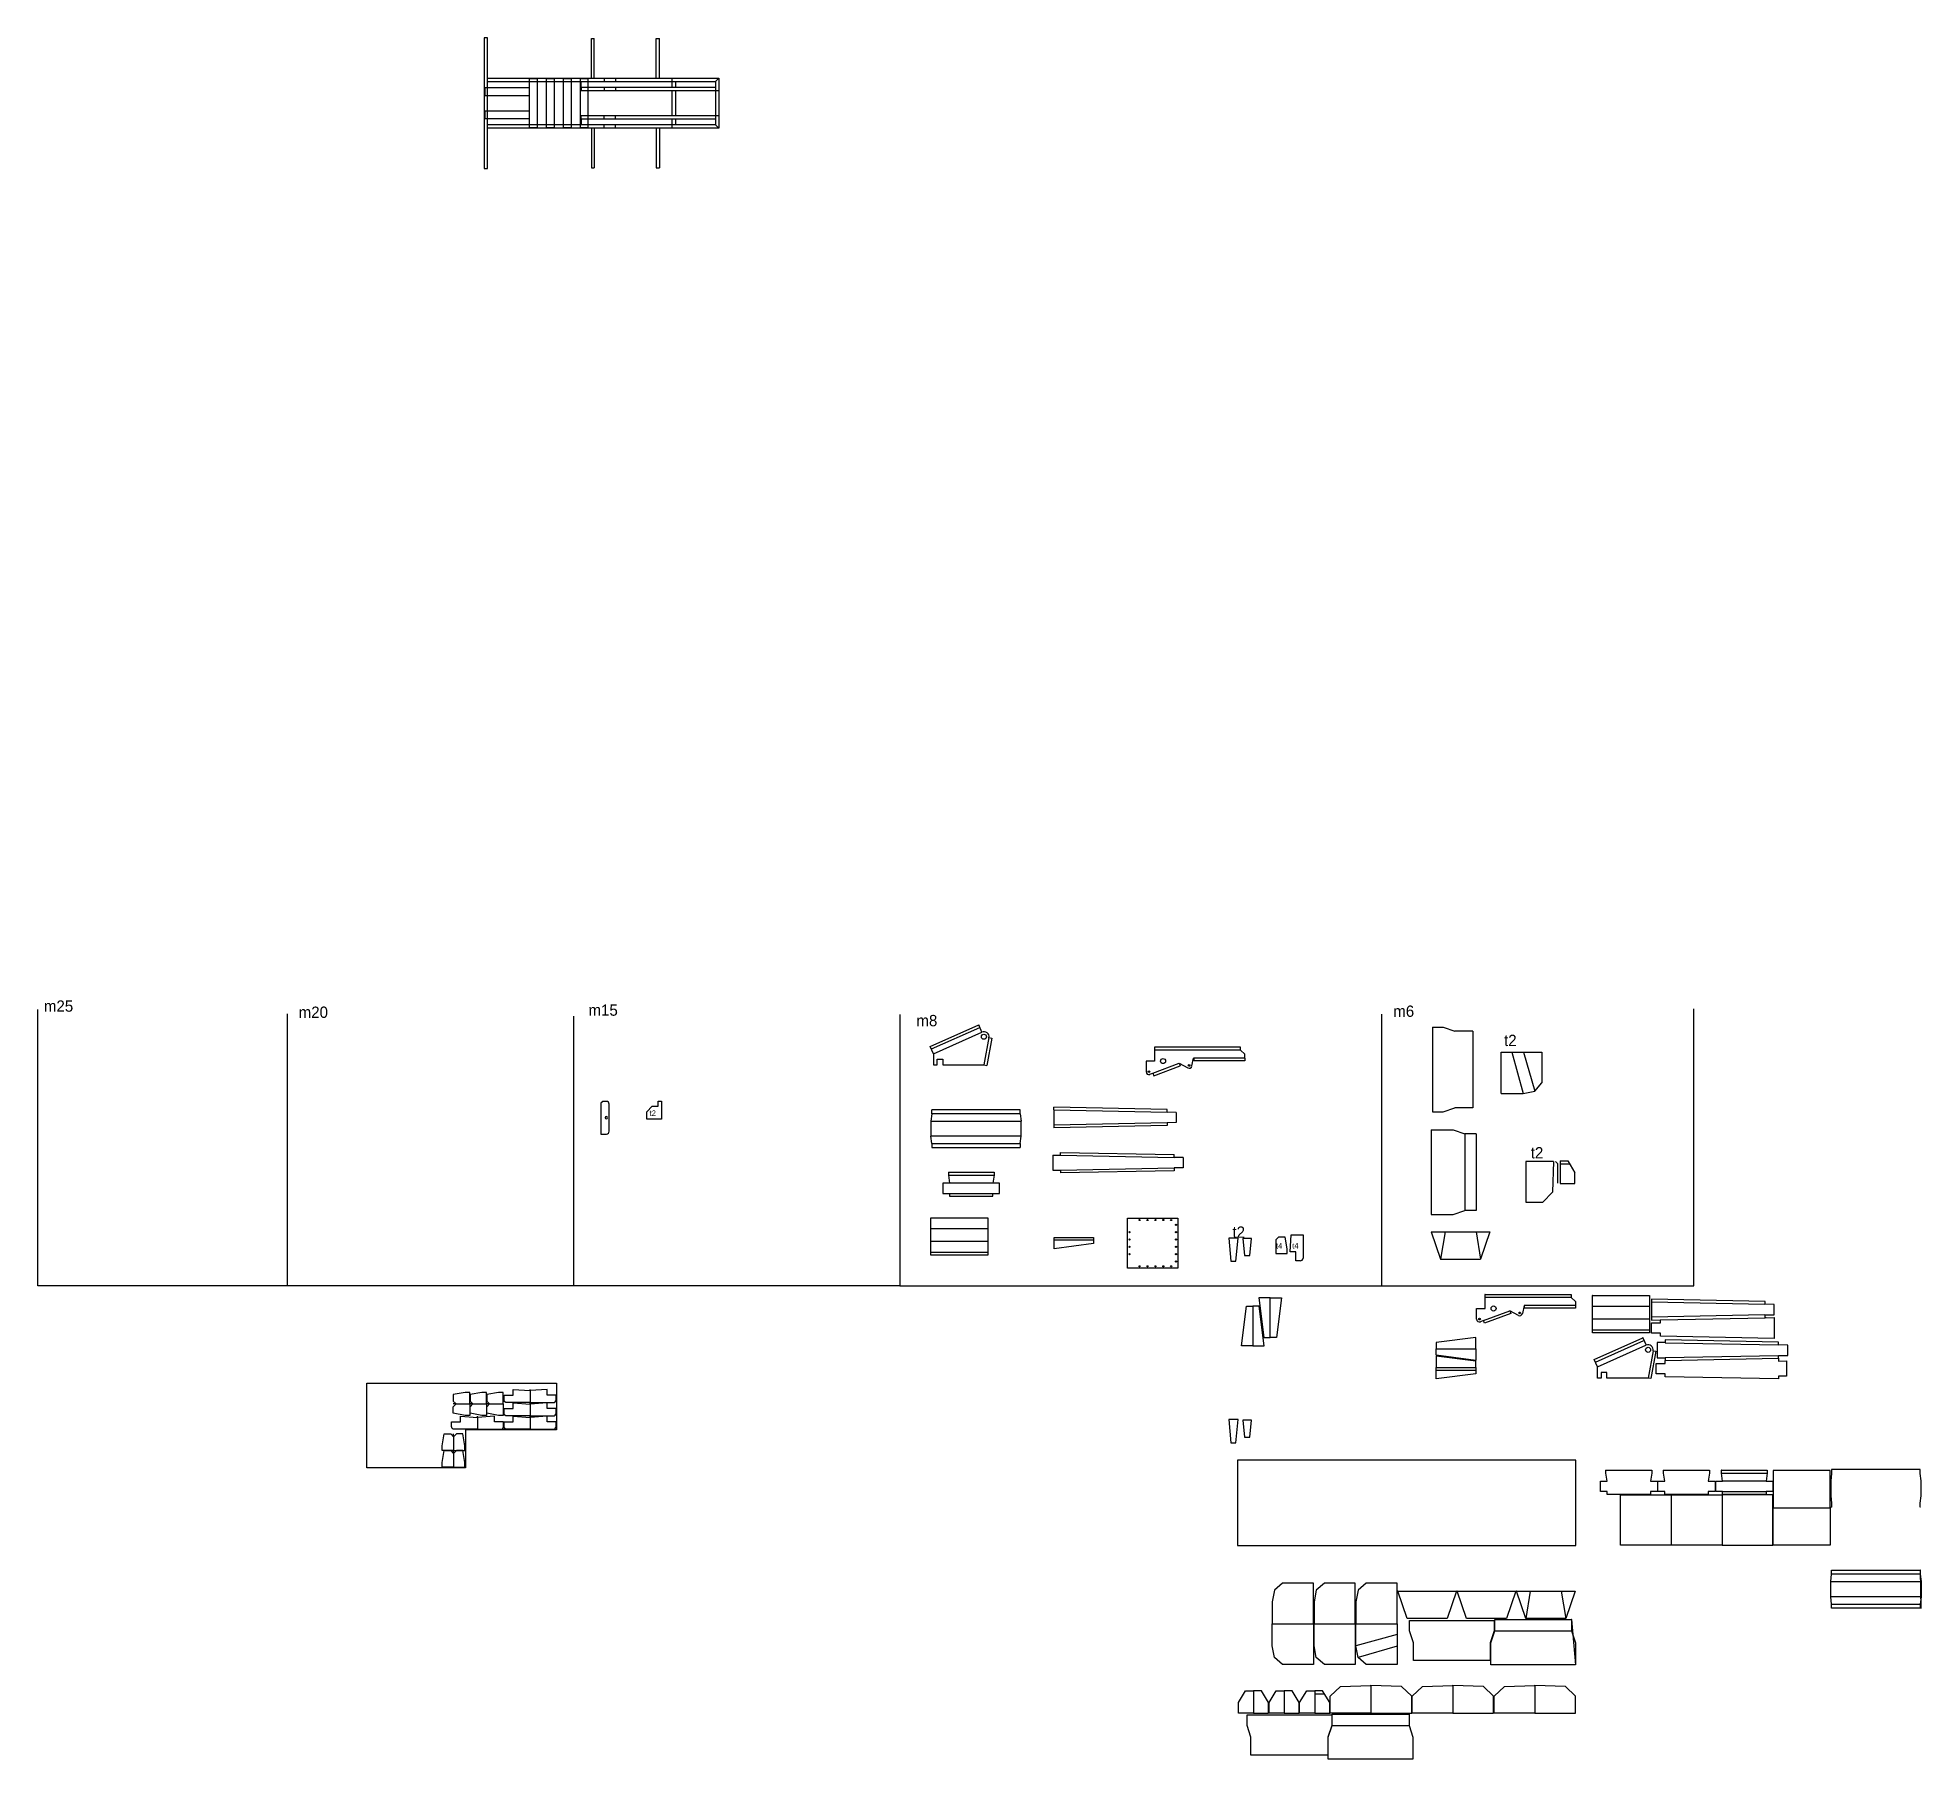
# Model space of a CAD drawing. Extents: x -18533 to 14872, y -11623 to 18904.
import ezdxf

# ---------------------------------------------------------------- set-up
doc = ezdxf.new("R2010")
doc.units = 0
doc.layers.get('0').update_dxf_attribs({"linetype": 'CONTINUOUS'})

msp = doc.modelspace()

# ---------------------------------------------------------------- linework, layer by layer
for p, q in [((-10614, 18904), (-10614, 16584)), ((-10554, 18904), (-10614, 18904)), ((-10554, 16584), (-10554, 18904)), ((-8714, 18189), (-8714, 18889)), ((-8714, 18889), (-8664, 18889)), ((-8664, 18189), (-8664, 18889)), ((-7564, 18189), (-7564, 18889)), ((-7564, 18889), (-7504, 18889)), ((-7504, 18189), (-7504, 18889)), ((-10554, 18189), (-6454, 18189)), ((-10554, 18129), (-6514, 18129)), ((-9814, 18179), (-9814, 17309)), ((-9814, 18179), (-9674, 18179)), ((-9674, 18179), (-9674, 17309)), ((-9514, 18179), (-9514, 17309)), ((-9514, 18179), (-9374, 18179)), ((-9374, 18179), (-9374, 17309)), ((-9214, 18179), (-9214, 17309)), ((-9214, 18179), (-9074, 18179)), ((-9074, 18179), (-9074, 17309)), ((-8914, 18179), (-8914, 17309)), ((-8914, 18179), (-8774, 18179)), ((-8894, 18029), (-8894, 18129)), ((-8774, 18179), (-8774, 17309)), ((-8484, 18189), (-8484, 18129)), ((-8284, 18189), (-8284, 18129)), ((-7284, 18189), (-7284, 18029)), ((-7224, 18129), (-7224, 18029)), ((-6514, 18129), (-6454, 18189)), ((-6514, 18129), (-6514, 17359)), ((-6454, 18189), (-6454, 17299)), ((-10604, 18019), (-9814, 18019)), ((-10604, 18019), (-10604, 17879)), ((-10604, 17879), (-9814, 17879)), ((-8894, 18029), (-6514, 18029)), ((-8894, 18029), (-8894, 17969)), ((-8894, 17969), (-6454, 17969)), ((-8484, 18029), (-8484, 17969)), ((-8284, 18029), (-8284, 17969)), ((-7284, 17969), (-7284, 17519)), ((-7224, 17969), (-7224, 17519)), ((-10604, 17609), (-9814, 17609)), ((-10604, 17609), (-10604, 17469)), ((-10604, 17469), (-9814, 17469)), ((-6454, 17519), (-8894, 17519)), ((-8894, 17459), (-8894, 17519)), ((-6514, 17459), (-8894, 17459)), ((-8894, 17459), (-8894, 17359)), ((-8484, 17459), (-8484, 17519)), ((-8284, 17459), (-8284, 17519)), ((-7284, 17459), (-7284, 17299)), ((-7224, 17459), (-7224, 17359)), ((-6514, 17359), (-10554, 17359)), ((-6454, 17299), (-10554, 17299)), ((-9814, 17309), (-9674, 17309)), ((-9514, 17309), (-9374, 17309)), ((-9214, 17309), (-9074, 17309)), ((-8914, 17309), (-8774, 17309)), ((-8714, 17299), (-8714, 16599)), ((-8664, 17299), (-8664, 16599)), ((-8484, 17299), (-8484, 17359)), ((-8284, 17299), (-8284, 17359)), ((-7564, 17299), (-7564, 16599)), ((-7504, 17299), (-7504, 16599)), ((-6514, 17359), (-6454, 17299)), ((-10614, 16584), (-10554, 16584)), ((-8714, 16599), (-8664, 16599)), ((-7564, 16599), (-7504, 16599)), ((-2703, 1017), (-1844, 1400)), ((-1788, 1272), (-1844, 1400)), ((6206, 1358), (6391, 1358)), ((6206, 1358), (6206, -142)), ((6391, 1358), (6601, 1288)), ((-2646, 889), (-2703, 1017)), ((-1613, 1164), (-1702, 680)), ((-1662, 1173), (-1613, 1164)), ((2799, 1002), (1274, 1002)), ((1274, 1002), (1274, 757)), ((2799, 952), (2799, 1002)), ((6916, 1288), (6601, 1288)), ((6916, 1288), (6916, -72)), ((-2646, 889), (-2646, 689)), ((-2646, 689), (-2581, 689)), ((-2581, 689), (-2581, 789)), ((-2581, 789), (-2481, 789)), ((-2481, 789), (-2481, 689)), ((-2481, 689), (-1751, 689)), ((-1751, 689), (-1702, 680)), ((1274, 757), (1124, 757)), ((1124, 757), (1124, 569)), ((1263, 496), (1729, 671)), ((1711, 718), (1729, 671)), ((1711, 718), (1863, 636)), ((1936, 671), (1964, 812)), ((1974, 762), (1974, 812)), ((2874, 762), (1974, 762)), ((2874, 882), (2799, 952)), ((2874, 812), (2874, 882)), ((2874, 812), (2874, 762)), ((7424, 185), (7424, 915)), ((7424, 915), (8144, 915)), ((8144, 915), (8144, 370)), ((1192, 523), (1246, 543)), ((1246, 543), (1263, 496)), ((8020, 226), (8144, 370)), ((-8513, 43), (-8543, 13)), ((-8543, 13), (-8543, -537)), ((-8448, 43), (-8513, 43)), ((-7531, -40), (-7531, 45)), ((-7531, 45), (-7471, 45)), ((-7471, 45), (-7471, -275)), ((7424, 185), (7814, 185)), ((7814, 185), (8020, 226)), ((-8468, -247), (-8458, -245)), ((-8468, -247), (-8461, -249)), ((-8398, -487), (-8398, -7)), ((-7731, -145), (-7636, -40)), ((-7731, -275), (-7731, -145)), ((-7471, -275), (-7731, -275)), ((-7636, -40), (-7531, -40)), ((-2677, -176), (-2692, -306)), ((-2692, -306), (-2692, -576)), ((-1107, -106), (-2677, -106)), ((-2677, -176), (-2677, -106)), ((-1107, -176), (-1107, -106)), ((-1107, -176), (-1092, -306)), ((-1092, -576), (-1092, -306)), ((-511, -107), (-511, -57)), ((1499, -99), (-511, -57)), ((-511, -107), (-511, -377)), ((1499, -149), (1499, -99)), ((1659, -152), (1499, -149)), ((1659, -332), (1499, -335)), ((1659, -152), (1659, -332)), ((6206, -142), (6391, -142)), ((6391, -142), (6601, -72)), ((6916, -72), (6601, -72)), ((-8543, -537), (-8448, -537)), ((-2677, -706), (-2692, -576)), ((-1107, -706), (-1092, -576)), ((-511, -377), (-511, -427)), ((1499, -385), (-511, -427)), ((1499, -335), (1499, -385)), ((6178, -463), (6178, -1963)), ((6178, -463), (6568, -463)), ((6568, -463), (6778, -533)), ((6978, -533), (6778, -533)), ((6978, -533), (6978, -1893)), ((-2677, -706), (-2677, -776)), ((-2677, -776), (-1107, -776)), ((-1107, -706), (-1107, -776)), ((-531, -909), (-531, -1179)), ((-531, -909), (-391, -911)), ((-391, -911), (-391, -861)), ((-391, -861), (1619, -901)), ((1619, -951), (1619, -901)), ((1779, -954), (1619, -951)), ((1779, -954), (1779, -1134)), ((-2383, -1215), (-2383, -1265)), ((-2383, -1215), (-1573, -1215)), ((-2383, -1265), (-2363, -1410)), ((-1573, -1265), (-1593, -1410)), ((-1573, -1215), (-1573, -1265)), ((-531, -1179), (-391, -1176)), ((-391, -1176), (-391, -1226)), ((1619, -1187), (-391, -1226)), ((1779, -1134), (1619, -1137)), ((1619, -1137), (1619, -1187)), ((8351, -1024), (7861, -1024)), ((7861, -1024), (7861, -1744)), ((8351, -1024), (8334, -1564)), ((8465, -1012), (8465, -1412)), ((8465, -1012), (8605, -1012)), ((8465, -1012), (8465, -1067)), ((8605, -1012), (8730, -1222)), ((8730, -1412), (8730, -1222)), ((-2363, -1410), (-2483, -1410)), ((-2483, -1410), (-2483, -1590)), ((-2483, -1590), (-2363, -1590)), ((-2363, -1590), (-2363, -1640)), ((-2363, -1640), (-1593, -1640)), ((-1473, -1410), (-1593, -1410)), ((-1593, -1640), (-1593, -1590)), ((-1593, -1590), (-1473, -1590)), ((-1473, -1590), (-1473, -1410)), ((8334, -1564), (8161, -1744)), ((8465, -1412), (8730, -1412)), ((6178, -1963), (6568, -1963)), ((6568, -1963), (6778, -1893)), ((6978, -1893), (6778, -1893)), ((7861, -1744), (8161, -1744)), ((-2691, -2023), (-1681, -2023)), ((-2691, -2213), (-2691, -2023)), ((-2691, -2443), (-2691, -2213)), ((-1681, -2023), (-1681, -2213)), ((-1681, -2213), (-1681, -2443)), ((794, -2026), (1689, -2026)), ((794, -2916), (794, -2026)), ((1689, -2026), (1689, -2916)), ((3677, -2625), (3697, -2325)), ((3697, -2325), (3907, -2325)), ((3907, -2325), (3907, -2735)), ((6181, -2270), (7221, -2270)), ((6181, -2270), (6346, -2755)), ((7221, -2270), (7056, -2755)), ((-2691, -2633), (-2691, -2443)), ((-2691, -2683), (-2691, -2633)), ((-1681, -2443), (-1681, -2633)), ((-1681, -2633), (-1681, -2683)), ((-507, -2569), (-507, -2369)), ((-507, -2369), (193, -2369)), ((193, -2479), (-507, -2569)), ((193, -2369), (193, -2479)), ((2755, -2380), (2590, -2380)), ((2590, -2380), (2627, -2790)), ((2717, -2790), (2755, -2380)), ((2994, -2391), (2839, -2391)), ((2839, -2391), (2871, -2691)), ((2961, -2691), (2994, -2391)), ((3474, -2364), (3425, -2414)), ((3425, -2414), (3425, -2654)), ((3425, -2654), (3625, -2654)), ((3589, -2364), (3474, -2364)), ((3625, -2574), (3589, -2364)), ((3625, -2654), (3625, -2574)), ((3777, -2625), (3677, -2625)), ((3777, -2785), (3777, -2625)), ((-1681, -2683), (-2691, -2683)), ((1689, -2916), (794, -2916)), ((2627, -2790), (2717, -2790)), ((2871, -2691), (2961, -2691)), ((3857, -2785), (3777, -2785)), ((6346, -2755), (7056, -2755)), ((2816, -4292), (2906, -3590)), ((2906, -3590), (3018, -3590)), ((3018, -3590), (3018, -3584)), ((3130, -3590), (3018, -3590)), ((3018, -3590), (3018, -4292)), ((3325, -3439), (3123, -3439)), ((3123, -3439), (3213, -4141)), ((3220, -4292), (3130, -3590)), ((3325, -3433), (3325, -3439)), ((3325, -3439), (3527, -3439)), ((3325, -4141), (3325, -3439)), ((3527, -3439), (3437, -4141)), ((6986, -3818), (6986, -3629)), ((6986, -3629), (7136, -3629)), ((7136, -3384), (7131, -3384)), ((7136, -3379), (7136, -3384)), ((7136, -3384), (8663, -3384)), ((7136, -3629), (7136, -3384)), ((7726, -3752), (7576, -3672)), ((7576, -3672), (7593, -3717)), ((7828, -3576), (7800, -3717)), ((7836, -3576), (7828, -3576)), ((7836, -3626), (7836, -3576)), ((8738, -3626), (7836, -3626)), ((8663, -3384), (8663, -3434)), ((8663, -3434), (8738, -3504)), ((8738, -3504), (8738, -3575)), ((8738, -3575), (8738, -3626)), ((9038, -3398), (9033, -3398)), ((9038, -3393), (9038, -3398)), ((9038, -3398), (10050, -3398)), ((9038, -3589), (9038, -3398)), ((9038, -3819), (9038, -3589)), ((10050, -3398), (10050, -3589)), ((10050, -3589), (10050, -3819)), ((12100, -3504), (10088, -3462)), ((10088, -3462), (10088, -3513)), ((10088, -3513), (10088, -3783)), ((12100, -3554), (12100, -3504)), ((12260, -3557), (12100, -3554)), ((12260, -3739), (12260, -3557)), ((7108, -3845), (7055, -3865)), ((7126, -3892), (7108, -3845)), ((7593, -3717), (7126, -3892)), ((9038, -4009), (9038, -3819)), ((10050, -3819), (10050, -4009)), ((10088, -3783), (10088, -3834)), ((10088, -3834), (10248, -3831)), ((10088, -3884), (10248, -3881)), ((10088, -4066), (10088, -3884)), ((10248, -3831), (10240, -3838)), ((10248, -3831), (12100, -3792)), ((10248, -3881), (10248, -3831)), ((12100, -3742), (12260, -3739)), ((12100, -3792), (12100, -3742)), ((12110, -3783), (12100, -3792)), ((12100, -3792), (12260, -3789)), ((12260, -3789), (12260, -3840)), ((12260, -3840), (12260, -4110)), ((3018, -4292), (2816, -4292)), ((3018, -4298), (3018, -4292)), ((3018, -4292), (3220, -4292)), ((3213, -4141), (3325, -4141)), ((3437, -4141), (3325, -4141)), ((3325, -4141), (3325, -4147)), ((6970, -4145), (6268, -4235)), ((6268, -4235), (6268, -4347)), ((6970, -4347), (6970, -4145)), ((9038, -4060), (9038, -4009)), ((10050, -4060), (9038, -4060)), ((9072, -4534), (9933, -4151)), ((9933, -4151), (9933, -4146)), ((9938, -4151), (9933, -4151)), ((9933, -4151), (9990, -4279)), ((10050, -4009), (10050, -4060)), ((10248, -4069), (10088, -4066)), ((10330, -4235), (10190, -4233)), ((10190, -4233), (10190, -4505)), ((10248, -4119), (10248, -4069)), ((12260, -4161), (10248, -4119)), ((12342, -4225), (10330, -4185)), ((10330, -4185), (10330, -4235)), ((12260, -4110), (12260, -4161)), ((12342, -4275), (12342, -4225)), ((12502, -4278), (12342, -4275)), ((12502, -4460), (12502, -4278)), ((6268, -4347), (6262, -4347)), ((6268, -4459), (6268, -4347)), ((6268, -4347), (6970, -4347)), ((6970, -4549), (6268, -4459)), ((6971, -4565), (6269, -4475)), ((6269, -4475), (6269, -4677)), ((6976, -4347), (6970, -4347)), ((6970, -4347), (6970, -4549)), ((6971, -4677), (6971, -4565)), ((9130, -4663), (9072, -4534)), ((9130, -4864), (9130, -4663)), ((10165, -4387), (10076, -4873)), ((10115, -4378), (10165, -4387)), ((10170, -4605), (10330, -4602)), ((10170, -4787), (10170, -4605)), ((10190, -4505), (10330, -4502)), ((10330, -4552), (10325, -4552)), ((10330, -4502), (10330, -4552)), ((10330, -4552), (12342, -4513)), ((10330, -4602), (10330, -4552)), ((12342, -4463), (12502, -4460)), ((12342, -4513), (12342, -4463)), ((12347, -4513), (12342, -4513)), ((12342, -4513), (12342, -4563)), ((12342, -4563), (12482, -4560)), ((12482, -4560), (12482, -4832)), ((-12693, -6454), (-12693, -4954)), ((-12693, -4954), (-9333, -4954)), ((-9333, -4954), (-9333, -5779)), ((6269, -4677), (6264, -4677)), ((6269, -4879), (6269, -4677)), ((6269, -4677), (6971, -4677)), ((6971, -4789), (6269, -4879)), ((6976, -4677), (6971, -4677)), ((6971, -4677), (6971, -4789)), ((9197, -4864), (9130, -4864)), ((9295, -4764), (9197, -4764)), ((9197, -4764), (9197, -4864)), ((9295, -4864), (9295, -4764)), ((10026, -4864), (9295, -4864)), ((10076, -4873), (10026, -4864)), ((10330, -4790), (10170, -4787)), ((10330, -4840), (10330, -4790)), ((12342, -4879), (10330, -4840)), ((12482, -4832), (12342, -4829)), ((12342, -4829), (12342, -4879)), ((2756, -5600), (2589, -5600)), ((2589, -5600), (2626, -6012)), ((2718, -6012), (2756, -5600)), ((2995, -5611), (2838, -5611)), ((2838, -5611), (2870, -5913)), ((2962, -5913), (2995, -5611)), ((-9333, -5779), (-10943, -5779)), ((-10943, -5779), (-10943, -6454)), ((2626, -6012), (2718, -6012)), ((2870, -5913), (2962, -5913)), ((8745, -6321), (2745, -6321)), ((2745, -6321), (2745, -7831)), ((8745, -7831), (8745, -6321)), ((-10943, -6454), (-12693, -6454)), ((9280, -6498), (9275, -6498)), ((9280, -6493), (9280, -6498)), ((9280, -6498), (10092, -6498)), ((9280, -6549), (9280, -6498)), ((9300, -6693), (9280, -6549)), ((10092, -6549), (10072, -6693)), ((10092, -6498), (10092, -6549)), ((10302, -6498), (10297, -6498)), ((10302, -6493), (10302, -6498)), ((10302, -6498), (11114, -6498)), ((10302, -6549), (10302, -6498)), ((10322, -6693), (10302, -6549)), ((11114, -6549), (11094, -6693)), ((11114, -6498), (11114, -6549)), ((11326, -6498), (11321, -6498)), ((11326, -6493), (11326, -6498)), ((11326, -6498), (12138, -6498)), ((11326, -6549), (11326, -6498)), ((11346, -6693), (11326, -6549)), ((12138, -6549), (12118, -6693)), ((12138, -6498), (12138, -6549)), ((13257, -6503), (12245, -6503)), ((12245, -6503), (12245, -6554)), ((12245, -6554), (12245, -6744)), ((13257, -6554), (13257, -6503)), ((13257, -6744), (13257, -6554)), ((13280, -6554), (13265, -6684)), ((14852, -6483), (13280, -6483)), ((13280, -6483), (13280, -6554)), ((14852, -6554), (14852, -6483)), ((14867, -6684), (14852, -6554)), ((9180, -6875), (9180, -6693)), ((9180, -6693), (9300, -6693)), ((9300, -6875), (9180, -6875)), ((9300, -6925), (9300, -6875)), ((10072, -6925), (9300, -6925)), ((9537, -6933), (9532, -6933)), ((9537, -6928), (9537, -6933)), ((9537, -6933), (10434, -6933)), ((9537, -7825), (9537, -6933)), ((10072, -6693), (10192, -6693)), ((10192, -6875), (10072, -6875)), ((10072, -6875), (10072, -6925)), ((10192, -6693), (10192, -6875)), ((10202, -6875), (10202, -6693)), ((10202, -6693), (10322, -6693)), ((10322, -6875), (10202, -6875)), ((10322, -6925), (10322, -6875)), ((11094, -6925), (10322, -6925)), ((10434, -6933), (10434, -7825)), ((10444, -7825), (10444, -6933)), ((10444, -6933), (11341, -6933)), ((11094, -6693), (11214, -6693)), ((11214, -6875), (11094, -6875)), ((11094, -6875), (11094, -6925)), ((11214, -6693), (11214, -6875)), ((11226, -6875), (11226, -6693)), ((11226, -6693), (11346, -6693)), ((11346, -6875), (11226, -6875)), ((11341, -6933), (11341, -6928)), ((12238, -6933), (11341, -6933)), ((11341, -6933), (11341, -7825)), ((11346, -6925), (11346, -6875)), ((12118, -6925), (11346, -6925)), ((12118, -6693), (12238, -6693)), ((12238, -6875), (12118, -6875)), ((12118, -6875), (12118, -6925)), ((12238, -6693), (12238, -6875)), ((12238, -7825), (12238, -6933)), ((12245, -6744), (12245, -6974)), ((12245, -6974), (12245, -7165)), ((13257, -6974), (13257, -6744)), ((13257, -7165), (13257, -6974)), ((13265, -6684), (13265, -6954)), ((13265, -6954), (13280, -7084)), ((14852, -7084), (14867, -6954)), ((14867, -6954), (14867, -6684)), ((12245, -7165), (12240, -7165)), ((12245, -7356), (12245, -7165)), ((12245, -7165), (13257, -7165)), ((13262, -7165), (13257, -7165)), ((13257, -7165), (13257, -7356)), ((13275, -7155), (13262, -7165)), ((13280, -7155), (13275, -7155)), ((13280, -7084), (13280, -7155)), ((14852, -7155), (14852, -7084)), ((14857, -7155), (14852, -7155)), ((12245, -7586), (12245, -7356)), ((12245, -7776), (12245, -7586)), ((13257, -7356), (13257, -7586)), ((13257, -7586), (13257, -7776)), ((2745, -7831), (8745, -7831)), ((10434, -7825), (9537, -7825)), ((11341, -7825), (10444, -7825)), ((11341, -7830), (11341, -7825)), ((11341, -7825), (12238, -7825)), ((12245, -7827), (12245, -7776)), ((13257, -7827), (12245, -7827)), ((13257, -7776), (13257, -7827)), ((13265, -8473), (13280, -8343)), ((13280, -8343), (13280, -8272)), ((13280, -8272), (14852, -8272)), ((14852, -8272), (14852, -8267)), ((14857, -8272), (14852, -8272)), ((14852, -8272), (14852, -8343)), ((14852, -8343), (14867, -8473)), ((14872, -8948), (14857, -8272)), ((3402, -8624), (3360, -8831)), ((3546, -8500), (3402, -8624)), ((4092, -8500), (3546, -8500)), ((4092, -9221), (4092, -8500)), ((4143, -8624), (4102, -8831)), ((4288, -8500), (4143, -8624)), ((4834, -8500), (4288, -8500)), ((4834, -9221), (4834, -8500)), ((4885, -8624), (4844, -8831)), ((5029, -8500), (4885, -8624)), ((5575, -8500), (5029, -8500)), ((5575, -9221), (5575, -8500)), ((5587, -8642), (5582, -8642)), ((5587, -8637), (5587, -8642)), ((5587, -8642), (6629, -8642)), ((5752, -9129), (5587, -8642)), ((6629, -8642), (6463, -9129)), ((6639, -8642), (6634, -8642)), ((6639, -8637), (6639, -8642)), ((6639, -8642), (7681, -8642)), ((6805, -9129), (6639, -8642)), ((7681, -8642), (7516, -9129)), ((7692, -8642), (7687, -8642)), ((7692, -8637), (7692, -8642)), ((7692, -8642), (8734, -8642)), ((7858, -9129), (7692, -8642)), ((8734, -8642), (8569, -9129)), ((13265, -8743), (13265, -8473)), ((14867, -8473), (14867, -8743)), ((3360, -8831), (3360, -9221)), ((4102, -8831), (4102, -9221)), ((4844, -8831), (4844, -9221)), ((13280, -8873), (13265, -8743)), ((13280, -8944), (13280, -8873)), ((14852, -8944), (13280, -8944)), ((14867, -8743), (14852, -8873)), ((14852, -8873), (14852, -8944)), ((3360, -9221), (3355, -9221)), ((3360, -9612), (3360, -9221)), ((3360, -9221), (4092, -9221)), ((4097, -9221), (4092, -9221)), ((4092, -9221), (4092, -9943)), ((4102, -9221), (4097, -9221)), ((4102, -9612), (4102, -9221)), ((4102, -9221), (4834, -9221)), ((4839, -9221), (4834, -9221)), ((4834, -9221), (4834, -9943)), ((4844, -9221), (4839, -9221)), ((4844, -9612), (4844, -9221)), ((4844, -9221), (5575, -9221)), ((5580, -9221), (5575, -9221)), ((5575, -9221), (5575, -9943)), ((6463, -9129), (5752, -9129)), ((5797, -9345), (5797, -9160)), ((5797, -9160), (7298, -9160)), ((5867, -9555), (5797, -9345)), ((7516, -9129), (6805, -9129)), ((7298, -9345), (7228, -9555)), ((7239, -9556), (7309, -9346)), ((7298, -9160), (7298, -9155)), ((7303, -9160), (7298, -9160)), ((7298, -9160), (7298, -9345)), ((7309, -9346), (7309, -9145)), ((7309, -9145), (8671, -9145)), ((8569, -9129), (7858, -9129)), ((8671, -9145), (8671, -9140)), ((8676, -9145), (8671, -9145)), ((8671, -9145), (8671, -9346)), ((8671, -9346), (8741, -9556)), ((8745, -9950), (8676, -9145)), ((3402, -9819), (3360, -9612)), ((4143, -9819), (4102, -9612)), ((4885, -9819), (4844, -9612)), ((5867, -9871), (5867, -9555)), ((7228, -9555), (7228, -9871)), ((7239, -9947), (7239, -9556)), ((8741, -9556), (8741, -9947)), ((3546, -9943), (3402, -9819)), ((4092, -9943), (3546, -9943)), ((4288, -9943), (4143, -9819)), ((4834, -9943), (4288, -9943)), ((5029, -9943), (4885, -9819)), ((5575, -9943), (5029, -9943)), ((7228, -9871), (5867, -9871)), ((8741, -9947), (7239, -9947)), ((4390, -10506), (4571, -10332)), ((4571, -10332), (5112, -10316)), ((5112, -10316), (5112, -10311)), ((5653, -10332), (5112, -10316)), ((5112, -10316), (5112, -10807)), ((5834, -10506), (5653, -10332)), ((5844, -10506), (6024, -10332)), ((6024, -10332), (6565, -10316)), ((6565, -10316), (6565, -10311)), ((7106, -10332), (6565, -10316)), ((6565, -10316), (6565, -10807)), ((7287, -10506), (7106, -10332)), ((7297, -10506), (7478, -10332)), ((7478, -10332), (8019, -10316)), ((8019, -10316), (8019, -10311)), ((8560, -10332), (8019, -10316)), ((8019, -10316), (8019, -10807)), ((8740, -10506), (8560, -10332)), ((2761, -10616), (2886, -10406)), ((2761, -10807), (2761, -10616)), ((2886, -10406), (3027, -10406)), ((3027, -10406), (3027, -10401)), ((3169, -10406), (3027, -10406)), ((3027, -10406), (3027, -10807)), ((3294, -10616), (3169, -10406)), ((3294, -10807), (3294, -10616)), ((3304, -10616), (3429, -10406)), ((3304, -10807), (3304, -10616)), ((3429, -10406), (3571, -10406)), ((3571, -10406), (3571, -10401)), ((3712, -10406), (3571, -10406)), ((3571, -10406), (3571, -10807)), ((3837, -10616), (3712, -10406)), ((3837, -10807), (3837, -10616)), ((3847, -10616), (3973, -10406)), ((3847, -10807), (3847, -10616)), ((3973, -10406), (4114, -10406)), ((4114, -10406), (4114, -10401)), ((4255, -10406), (4114, -10406)), ((4114, -10406), (4114, -10807)), ((4380, -10616), (4255, -10406)), ((4380, -10807), (4380, -10616)), ((4390, -10807), (4390, -10506)), ((5834, -10807), (5834, -10506)), ((5844, -10807), (5844, -10506)), ((7287, -10807), (7287, -10506)), ((7297, -10807), (7297, -10506)), ((8740, -10807), (8740, -10506)), ((3027, -10807), (2761, -10807)), ((2914, -11022), (2914, -10836)), ((2914, -10836), (4416, -10836)), ((2984, -11232), (2914, -11022)), ((3027, -10812), (3027, -10807)), ((3027, -10807), (3294, -10807)), ((3571, -10807), (3304, -10807)), ((3571, -10812), (3571, -10807)), ((3571, -10807), (3837, -10807)), ((4114, -10807), (3847, -10807)), ((4114, -10812), (4114, -10807)), ((4114, -10807), (4380, -10807)), ((4416, -11022), (4346, -11232)), ((4355, -11232), (4425, -11023)), ((5112, -10807), (4390, -10807)), ((4416, -10836), (4416, -10831)), ((4421, -10836), (4416, -10836)), ((4416, -10836), (4416, -11022)), ((4425, -11023), (4425, -10822)), ((4425, -10822), (5787, -10822)), ((5112, -10812), (5112, -10807)), ((5112, -10807), (5834, -10807)), ((5787, -10822), (5787, -10817)), ((5792, -10822), (5787, -10822)), ((5787, -10822), (5787, -11023)), ((5787, -11023), (5857, -11232)), ((6565, -10807), (5844, -10807)), ((6565, -10812), (6565, -10807)), ((6565, -10807), (7287, -10807)), ((8019, -10807), (7297, -10807)), ((8019, -10812), (8019, -10807)), ((8019, -10807), (8740, -10807)), ((2984, -11548), (2984, -11232)), ((4346, -11232), (4346, -11548)), ((4355, -11623), (4355, -11232)), ((5857, -11232), (5857, -11623)), ((4346, -11548), (2984, -11548)), ((5857, -11623), (4355, -11623))]:
    msp.add_line(p, q)
at = {"color": 1}
for p, q in [((-18533, -3226), (-18533, 1671)), ((10840, -3226), (10840, 1684)), ((-14103, -3226), (-14103, 1594)), ((-9024, -3226), (-9024, 1556)), ((-3242, 1585), (-3242, -3226)), ((-2683, 972), (-1824, 1354)), ((5307, -3226), (5307, 1591)), ((-2646, 889), (-1788, 1272)), ((-1662, 1173), (-1751, 689)), ((1246, 543), (1711, 718)), ((2799, 952), (1274, 952)), ((2874, 812), (1964, 812)), ((7609, 915), (7814, 185)), ((7819, 915), (8020, 226)), ((-2692, -306), (-1092, -306)), ((-1107, -176), (-2677, -176)), ((-511, -107), (1499, -149)), ((-1092, -576), (-2692, -576)), ((1499, -335), (-511, -377)), ((6778, -533), (6778, -1893)), ((-2677, -706), (-1107, -706)), ((-391, -911), (1619, -951)), ((-2383, -1265), (-1573, -1265)), ((-391, -1176), (1619, -1137)), ((8424, -1064), (8385, -1025)), ((8424, -1409), (8424, -1064)), ((8465, -1067), (8638, -1067)), ((-1593, -1410), (-2363, -1410)), ((-2363, -1590), (-1593, -1590)), ((-2691, -2213), (-1681, -2213)), ((6426, -2270), (6346, -2755)), ((6976, -2270), (7056, -2755)), ((-1681, -2443), (-2691, -2443)), ((-2691, -2633), (-1681, -2633)), ((193, -2419), (-507, -2419)), ((-14103, -3226), (-18533, -3226)), ((-9024, -3226), (-14103, -3226)), ((-3242, -3226), (-9024, -3226)), ((-3242, -3226), (5307, -3226)), ((5307, -3226), (10840, -3226)), ((7109, -3844), (7574, -3670)), ((8662, -3435), (7137, -3435)), ((8737, -3575), (7837, -3575)), ((9039, -3589), (10049, -3589)), ((10089, -3513), (12099, -3554)), ((10049, -3819), (9039, -3819)), ((12099, -3741), (10089, -3783)), ((9039, -4009), (10049, -4009)), ((9094, -4581), (9952, -4198)), ((9131, -4663), (9989, -4281)), ((10331, -4236), (12341, -4276)), ((10114, -4379), (10026, -4863)), ((10331, -4501), (12341, -4462)), ((6970, -4728), (6270, -4728)), ((11327, -6549), (12137, -6549)), ((12117, -6694), (11347, -6694)), ((11347, -6874), (12117, -6874)), ((14851, -8343), (13281, -8343)), ((7938, -8643), (7858, -9128)), ((8488, -8643), (8568, -9128)), ((13266, -8473), (14866, -8473)), ((14866, -8743), (13266, -8743)), ((13281, -8873), (14851, -8873)), ((7310, -9346), (8670, -9346)), ((5574, -9407), (4844, -9612)), ((5574, -9617), (4886, -9818)), ((4115, -10461), (4287, -10461)), ((4426, -11023), (5786, -11023))]:
    msp.add_line(p, q, dxfattribs=at)
for points in [[(-10866, -5322), (-10871, -5322), (-10871, -5120), (-10952, -5120), (-11162, -5156), (-11162, -5272), (-11112, -5322), (-10871, -5322), (-10871, -5524), (-10952, -5524), (-11162, -5488), (-11162, -5372), (-11112, -5322), (-11162, -5322)], [(-10569, -5322), (-10574, -5322), (-10574, -5120), (-10655, -5120), (-10866, -5156), (-10866, -5272), (-10816, -5322), (-10574, -5322), (-10574, -5524), (-10655, -5524), (-10866, -5488), (-10866, -5372), (-10816, -5322), (-10866, -5322)], [(-10273, -5322), (-10278, -5322), (-10278, -5120), (-10359, -5120), (-10569, -5156), (-10569, -5272), (-10519, -5322), (-10278, -5322), (-10278, -5524), (-10359, -5524), (-10569, -5488), (-10569, -5372), (-10519, -5322), (-10569, -5322)], [(-11157, -6150), (-11157, -6145), (-10955, -6145), (-10955, -6064), (-10991, -5854), (-11107, -5854), (-11157, -5904), (-11157, -6145), (-11359, -6145), (-11359, -6064), (-11324, -5854), (-11207, -5854), (-11157, -5904), (-11157, -5854)], [(-11157, -6447), (-11157, -6442), (-10955, -6442), (-10955, -6361), (-10991, -6150), (-11107, -6150), (-11157, -6200), (-11157, -6442), (-11359, -6442), (-11359, -6361), (-11324, -6150), (-11207, -6150), (-11157, -6200), (-11157, -6150)]]:
    msp.add_lwpolyline(points)
for points in [[(-9801, -5303), (-9801, -5298), (-9390, -5298, 0.414214), (-9339, -5247), (-9339, -5166), (-9499, -5166), (-9499, -5066), (-9801, -5086), (-9801, -5298), (-10212, -5298, -0.414214), (-10263, -5247), (-10263, -5166), (-10103, -5166), (-10103, -5066), (-9801, -5086), (-9801, -5066)], [(-9801, -5540), (-9801, -5535), (-9390, -5535, 0.414214), (-9339, -5484), (-9339, -5403), (-9499, -5403), (-9499, -5303), (-9801, -5323), (-9801, -5535), (-10212, -5535, -0.414214), (-10263, -5484), (-10263, -5403), (-10103, -5403), (-10103, -5303), (-9801, -5323), (-9801, -5303)], [(-10733, -5777), (-10733, -5772), (-10322, -5772, 0.414214), (-10271, -5721), (-10271, -5640), (-10431, -5640), (-10431, -5540), (-10733, -5560), (-10733, -5772), (-11144, -5772, -0.414214), (-11195, -5721), (-11195, -5640), (-11035, -5640), (-11035, -5540), (-10733, -5560), (-10733, -5540)], [(-9333, -5779), (-9801, -5777), (-9801, -5772), (-9390, -5772, 0.414214), (-9339, -5721), (-9339, -5640), (-9499, -5640), (-9499, -5540), (-9801, -5560), (-9801, -5772), (-10212, -5772, -0.414214), (-10263, -5721), (-10263, -5640), (-10103, -5640), (-10103, -5540), (-9801, -5560), (-9801, -5540)]]:
    msp.add_lwpolyline(points, format="xyb")
for centre, radius in [((-1751, 1189), 45), ((1424, 757), 45), ((1887, 680), 15), ((1174, 569), 15), ((829, -2276), 9.5), ((1009, -2061), 9.5), ((1149, -2061), 9.5), ((1289, -2061), 9.5), ((1429, -2061), 9.5), ((1569, -2061), 9.5), ((1654, -2146), 9.5), ((1654, -2276), 9.5), ((829, -2406), 9.5), ((829, -2536), 9.5), ((829, -2666), 9.5), ((1654, -2406), 9.5), ((1654, -2536), 9.5), ((1654, -2666), 9.5), ((1009, -2881), 9.5), ((1149, -2881), 9.5), ((1289, -2881), 9.5), ((1429, -2881), 9.5), ((1569, -2881), 9.5), ((1654, -2796), 9.5), ((7287, -3630), 45), ((7037, -3818), 15), ((7750, -3707), 15), ((10026, -4363), 45)]:
    msp.add_circle(centre, radius)
for centre, radius, start, end in [((-1751, 1189), 90, 349.6302, 114.0021), ((1887, 680), 50, 241.8677, 348.8043), ((1174, 569), 50, 180, 290.556), ((-8448, -7), 50, 0, 90), ((-8448, -247), 20, 0, 180), ((-8448, -247), 20, 180, 0), ((-8448, -487), 50, 270, 0), ((3857, -2735), 50, 270, 0), ((7037, -3818), 51, 180, 290.556), ((7750, -3707), 51, 241.8677, 348.8043), ((10026, -4363), 91, 350.2599, 113.3725)]:
    msp.add_arc(centre, radius, start, end)

# ---------------------------------------------------------------- texts
for s, p in [('m25', (-18423, 1633)), ('m20', (-13905, 1524)), ('m15', (-8765, 1562)), ('m8', (-2950, 1376)), ('t2', (7472, 1024)), ('t2', (7945, -968)), ('t2', (2656, -2375))]:
    msp.add_text(s, height=200, dxfattribs=at).set_placement(p)
for s, height, p in [('m6', 200, (5507, 1542)), ('t2', 100, (-7681, -216)), ('t4', 100, (3429, -2567)), ('t4', 100, (3716, -2567))]:
    msp.add_text(s, height=height).set_placement(p)

doc.saveas('drawing.dxf')
